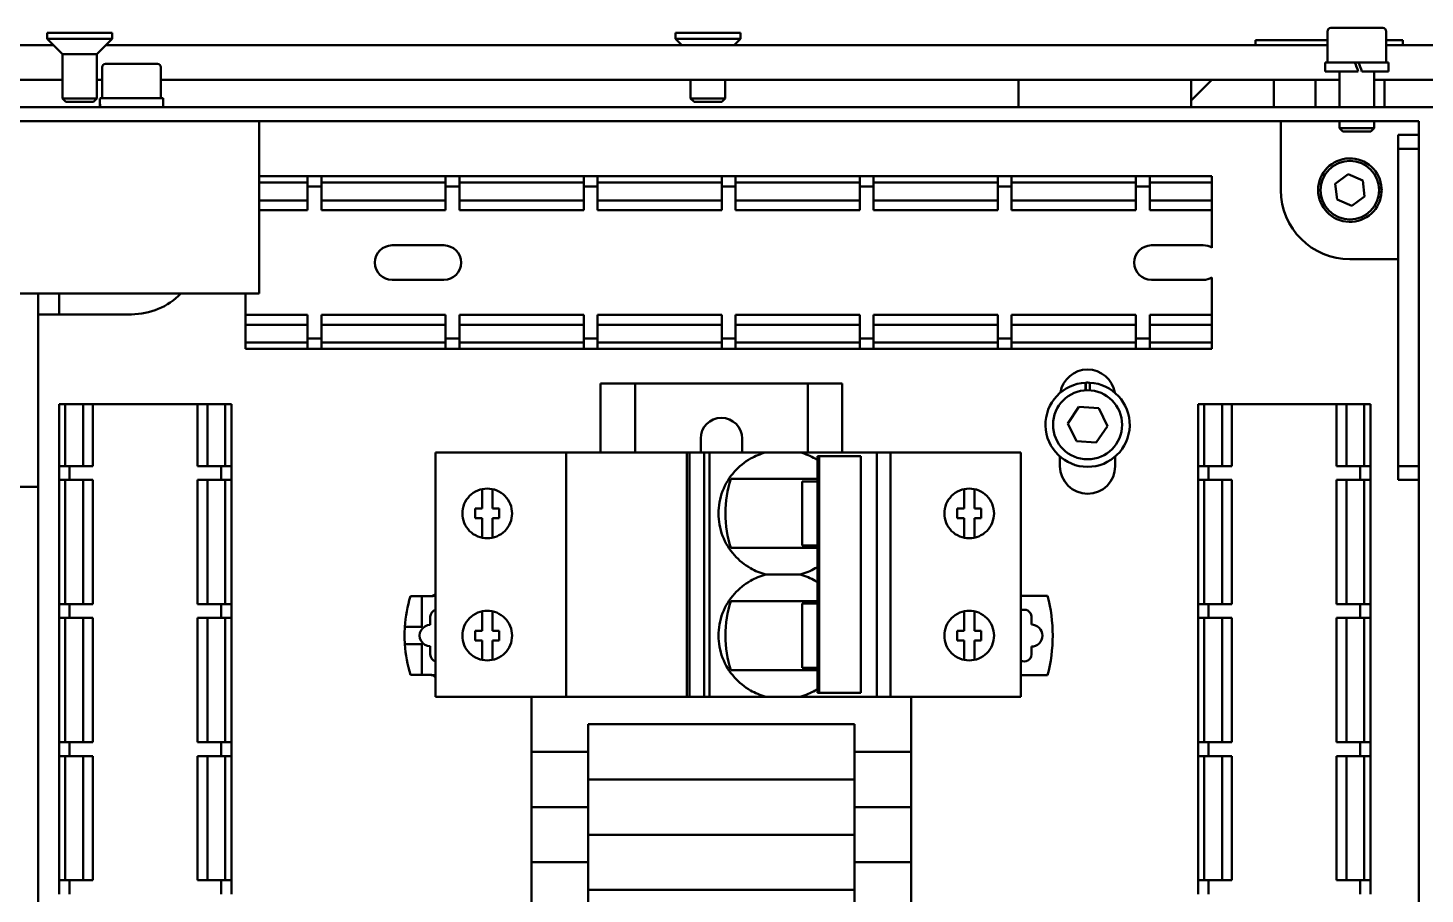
# Model space of a CAD drawing. Header units: millimetres. Extents: x 79 to 1474, y 97 to 691.
# Drawn here: x 436.8 to 639.2, y 545.1 to 670.6 of the extents above; entities that cross this region are included whole.
import ezdxf

# ---------------------------------------------------------------- set-up
doc = ezdxf.new("R2010")
doc.units = ezdxf.units.MM
doc.layers.add('Visible (ISO)', color=7, linetype='Continuous', lineweight=50)

msp = doc.modelspace()

# ---------------------------------------------------------------- linework, layer by layer
at = {"layer": 'Visible (ISO)'}
for p, q in [((439.55, 669.93), (448.98, 669.93)), ((439.55, 669.93), (439.55, 669.04)), ((448.98, 669.93), (448.98, 669.04)), ((530.55, 669.93), (539.98, 669.93)), ((530.55, 669.93), (530.55, 669.04)), ((539.98, 669.93), (539.98, 669.04)), ((625.02, 670.13), (625.02, 665.63)), ((625.52, 670.63), (633.02, 670.63)), ((633.52, 670.13), (633.52, 665.63)), ((290.87, 668.13), (440.47, 668.13)), ((439.55, 669.04), (448.98, 669.04)), ((441.77, 666.83), (439.55, 669.04)), ((446.77, 666.83), (448.98, 669.04)), ((448.07, 668.13), (625.02, 668.13)), ((530.55, 669.04), (539.98, 669.04)), ((531.47, 668.13), (530.55, 669.04)), ((539.07, 668.13), (539.98, 669.04)), ((614.6, 668.85), (625.02, 668.85)), ((614.6, 668.85), (614.6, 668.13)), ((633.52, 668.85), (635.94, 668.85)), ((633.52, 668.13), (928.67, 668.13)), ((635.94, 668.85), (635.94, 668.13)), ((441.77, 666.83), (446.77, 666.83)), ((441.77, 666.83), (441.77, 660.42)), ((446.77, 666.83), (446.77, 660.42)), ((447.52, 664.93), (447.52, 660.43)), ((448.02, 665.43), (455.52, 665.43)), ((456.02, 664.93), (456.02, 660.43)), ((629, 665.63), (624.67, 665.63)), ((624.67, 665.63), (624.67, 664.33)), ((629.47, 664.33), (624.67, 664.33)), ((626.77, 664.33), (626.77, 659.13)), ((629, 665.63), (629.52, 665.63)), ((629, 665.63), (629, 665.63)), ((629.48, 664.33), (629.47, 664.33)), ((633.87, 665.63), (629.52, 665.63)), ((633.87, 664.33), (629.99, 664.33)), ((631.77, 664.33), (631.77, 659.13)), ((633.87, 665.63), (633.87, 664.33)), ((426.02, 663.13), (441.77, 663.13)), ((446.77, 663.13), (447.52, 663.13)), ((456.02, 663.13), (626.77, 663.13)), ((532.77, 663.13), (532.77, 660.42)), ((537.77, 663.13), (537.77, 660.42)), ((580.27, 663.13), (599.27, 663.13)), ((580.27, 663.13), (580.27, 659.13)), ((605.27, 660.13), (608.27, 663.13)), ((605.27, 660.13), (605.27, 663.13)), ((605.27, 659.13), (605.27, 663.13)), ((617.27, 663.13), (617.27, 659.13)), ((623.27, 663.13), (623.27, 659.13)), ((631.77, 663.13), (918.27, 663.13)), ((633.27, 663.13), (633.27, 659.13)), ((441.77, 660.42), (446.77, 660.42)), ((442.26, 659.93), (441.77, 660.42)), ((446.28, 659.93), (442.26, 659.93)), ((446.28, 659.93), (446.77, 660.42)), ((456.37, 660.43), (447.17, 660.43)), ((456.37, 660.43), (456.37, 659.13)), ((532.77, 660.42), (537.77, 660.42)), ((533.26, 659.93), (532.77, 660.42)), ((537.28, 659.93), (533.26, 659.93)), ((537.28, 659.93), (537.77, 660.42)), ((640.27, 659.13), (220.27, 659.13)), ((447.17, 659.71), (447.17, 659.13)), ((222.27, 657.13), (638.27, 657.13)), ((470.27, 632.13), (470.27, 657.13)), ((618.27, 657.13), (618.27, 647.13)), ((626.77, 657.13), (626.77, 656.12)), ((626.77, 656.12), (631.77, 656.12)), ((627.26, 655.63), (626.77, 656.12)), ((631.28, 655.63), (631.77, 656.12)), ((631.77, 657.13), (631.77, 656.12)), ((638.27, 657.13), (638.27, 131.13)), ((631.28, 655.63), (627.26, 655.63)), ((635.27, 655.13), (638.27, 655.13)), ((635.27, 655.13), (635.27, 653.13)), ((635.27, 653.13), (638.27, 653.13)), ((635.27, 607.13), (635.27, 653.13)), ((470.27, 649.13), (477.27, 649.13)), ((470.27, 648.21), (477.27, 648.21)), ((477.27, 649.13), (479.27, 649.13)), ((477.27, 649.13), (477.27, 648.98)), ((477.27, 648.21), (477.27, 648.98)), ((477.27, 648.21), (477.27, 647.92)), ((477.27, 645.63), (477.27, 647.92)), ((479.27, 649.13), (497.27, 649.13)), ((479.27, 648.98), (479.27, 649.13)), ((479.27, 648.98), (479.27, 648.21)), ((479.27, 647.92), (479.27, 648.21)), ((479.27, 648.21), (497.27, 648.21)), ((479.27, 647.92), (479.27, 645.63)), ((497.27, 649.13), (499.27, 649.13)), ((497.27, 649.13), (497.27, 648.98)), ((497.27, 648.21), (497.27, 648.98)), ((497.27, 648.21), (497.27, 647.92)), ((497.27, 645.63), (497.27, 647.92)), ((499.27, 649.13), (517.27, 649.13)), ((499.27, 648.98), (499.27, 649.13)), ((499.27, 648.98), (499.27, 648.21)), ((499.27, 647.92), (499.27, 648.21)), ((499.27, 648.21), (517.27, 648.21)), ((499.27, 647.92), (499.27, 645.63)), ((517.27, 649.13), (519.27, 649.13)), ((517.27, 649.13), (517.27, 648.98)), ((517.27, 648.21), (517.27, 648.98)), ((517.27, 648.21), (517.27, 647.92)), ((517.27, 645.63), (517.27, 647.92)), ((519.27, 649.13), (537.27, 649.13)), ((519.27, 648.98), (519.27, 649.13)), ((519.27, 648.98), (519.27, 648.21)), ((519.27, 647.92), (519.27, 648.21)), ((519.27, 648.21), (537.27, 648.21)), ((519.27, 647.92), (519.27, 645.63)), ((537.27, 649.13), (539.27, 649.13)), ((537.27, 649.13), (537.27, 648.98)), ((537.27, 648.21), (537.27, 648.98)), ((537.27, 648.21), (537.27, 647.92)), ((537.27, 645.63), (537.27, 647.92)), ((539.27, 649.13), (557.27, 649.13)), ((539.27, 648.98), (539.27, 649.13)), ((539.27, 648.98), (539.27, 648.21)), ((539.27, 647.92), (539.27, 648.21)), ((539.27, 648.21), (557.27, 648.21)), ((539.27, 647.92), (539.27, 645.63)), ((557.27, 649.13), (559.27, 649.13)), ((557.27, 649.13), (557.27, 648.98)), ((557.27, 648.21), (557.27, 648.98)), ((557.27, 648.21), (557.27, 647.92)), ((557.27, 645.63), (557.27, 647.92)), ((559.27, 649.13), (577.27, 649.13)), ((559.27, 648.98), (559.27, 649.13)), ((559.27, 648.98), (559.27, 648.21)), ((559.27, 647.92), (559.27, 648.21)), ((559.27, 648.21), (577.27, 648.21)), ((559.27, 647.92), (559.27, 645.63)), ((577.27, 649.13), (579.27, 649.13)), ((577.27, 649.13), (577.27, 648.98)), ((577.27, 648.21), (577.27, 648.98)), ((577.27, 648.21), (577.27, 647.92)), ((577.27, 645.63), (577.27, 647.92)), ((579.27, 649.13), (597.27, 649.13)), ((579.27, 648.98), (579.27, 649.13)), ((579.27, 648.98), (579.27, 648.21)), ((579.27, 647.92), (579.27, 648.21)), ((579.27, 648.21), (597.27, 648.21)), ((579.27, 647.92), (579.27, 645.63)), ((597.27, 649.13), (599.27, 649.13)), ((597.27, 649.13), (597.27, 648.98)), ((597.27, 648.21), (597.27, 648.98)), ((597.27, 648.21), (597.27, 647.92)), ((597.27, 645.63), (597.27, 647.92)), ((599.27, 649.13), (608.27, 649.13)), ((599.27, 648.98), (599.27, 649.13)), ((599.27, 648.98), (599.27, 648.21)), ((599.27, 647.92), (599.27, 648.21)), ((599.27, 648.21), (608.27, 648.21)), ((599.27, 647.92), (599.27, 645.63)), ((608.27, 648.98), (608.27, 649.13)), ((608.27, 648.98), (608.27, 648.21)), ((608.27, 647.92), (608.27, 648.21)), ((608.27, 647.92), (608.27, 645.63)), ((626.15, 648.04), (628, 649.42)), ((626.42, 645.75), (626.15, 648.04)), ((628, 649.42), (630.12, 648.51)), ((630.12, 648.51), (630.39, 646.22)), ((470.27, 645.63), (477.27, 645.63)), ((479.27, 647.63), (477.27, 647.63)), ((477.27, 644.71), (477.27, 645.63)), ((479.27, 645.63), (497.27, 645.63)), ((479.27, 645.63), (479.27, 644.71)), ((499.27, 647.63), (497.27, 647.63)), ((497.27, 644.71), (497.27, 645.63)), ((499.27, 645.63), (499.27, 644.71)), ((499.27, 645.63), (517.27, 645.63)), ((519.27, 647.63), (517.27, 647.63)), ((517.27, 644.71), (517.27, 645.63)), ((519.27, 645.63), (519.27, 644.71)), ((519.27, 645.63), (537.27, 645.63)), ((539.27, 647.63), (537.27, 647.63)), ((537.27, 644.71), (537.27, 645.63)), ((539.27, 645.63), (539.27, 644.71)), ((539.27, 645.63), (557.27, 645.63)), ((559.27, 647.63), (557.27, 647.63)), ((557.27, 644.71), (557.27, 645.63)), ((559.27, 645.63), (559.27, 644.71)), ((559.27, 645.63), (577.27, 645.63)), ((579.27, 647.63), (577.27, 647.63)), ((577.27, 644.71), (577.27, 645.63)), ((579.27, 645.63), (579.27, 644.71)), ((579.27, 645.63), (597.27, 645.63)), ((599.27, 647.63), (597.27, 647.63)), ((597.27, 644.71), (597.27, 645.63)), ((599.27, 645.63), (599.27, 644.71)), ((599.27, 645.63), (608.27, 645.63)), ((608.27, 645.63), (608.27, 644.71)), ((628.54, 644.84), (626.42, 645.75)), ((630.39, 646.22), (628.54, 644.84)), ((632.51, 647.39), (632.86, 647.39)), ((632.51, 647.34), (632.86, 647.34)), ((632.86, 646.87), (632.51, 646.87)), ((470.27, 644.21), (477.27, 644.21)), ((477.27, 644.71), (477.27, 644.21)), ((479.27, 644.21), (479.27, 644.71)), ((479.27, 644.21), (497.27, 644.21)), ((497.27, 644.71), (497.27, 644.21)), ((499.27, 644.21), (499.27, 644.71)), ((499.27, 644.21), (517.27, 644.21)), ((517.27, 644.71), (517.27, 644.21)), ((519.27, 644.21), (519.27, 644.71)), ((519.27, 644.21), (537.27, 644.21)), ((537.27, 644.71), (537.27, 644.21)), ((539.27, 644.21), (539.27, 644.71)), ((539.27, 644.21), (557.27, 644.21)), ((557.27, 644.71), (557.27, 644.21)), ((559.27, 644.21), (559.27, 644.71)), ((559.27, 644.21), (577.27, 644.21)), ((577.27, 644.71), (577.27, 644.21)), ((579.27, 644.21), (579.27, 644.71)), ((579.27, 644.21), (597.27, 644.21)), ((597.27, 644.71), (597.27, 644.21)), ((599.27, 644.21), (599.27, 644.71)), ((599.27, 644.21), (608.27, 644.21)), ((608.27, 644.71), (608.27, 644.21)), ((608.27, 638.79), (608.27, 644.21)), ((489.52, 639.13), (497.02, 639.13)), ((599.52, 639.13), (607.02, 639.13)), ((628.27, 637.13), (635.27, 637.13)), ((497.02, 634.13), (489.52, 634.13)), ((607.02, 634.13), (599.52, 634.13)), ((608.27, 629.04), (608.27, 634.46)), ((466.27, 632.13), (394.27, 632.13)), ((438.27, 632.13), (438.27, 614.13)), ((441.27, 629.13), (441.27, 632.13)), ((466.27, 632.13), (470.27, 632.13)), ((468.27, 629.04), (468.27, 632.13)), ((441.27, 629.13), (438.27, 629.13)), ((451.77, 629.13), (441.27, 629.13)), ((468.27, 629.04), (468.27, 628.54)), ((477.27, 629.04), (468.27, 629.04)), ((468.27, 627.63), (468.27, 628.54)), ((468.27, 627.63), (477.27, 627.63)), ((468.27, 625.34), (468.27, 627.63)), ((477.27, 628.54), (477.27, 629.04)), ((477.27, 628.54), (477.27, 627.63)), ((477.27, 627.63), (477.27, 625.34)), ((479.27, 629.04), (479.27, 628.54)), ((497.27, 629.04), (479.27, 629.04)), ((479.27, 627.63), (479.27, 628.54)), ((479.27, 627.63), (497.27, 627.63)), ((479.27, 625.34), (479.27, 627.63)), ((497.27, 628.54), (497.27, 629.04)), ((497.27, 628.54), (497.27, 627.63)), ((497.27, 627.63), (497.27, 625.34)), ((499.27, 629.04), (499.27, 628.54)), ((517.27, 629.04), (499.27, 629.04)), ((499.27, 627.63), (499.27, 628.54)), ((499.27, 625.34), (499.27, 627.63)), ((499.27, 627.63), (517.27, 627.63)), ((517.27, 628.54), (517.27, 629.04)), ((517.27, 628.54), (517.27, 627.63)), ((517.27, 627.63), (517.27, 625.34)), ((519.27, 629.04), (519.27, 628.54)), ((537.27, 629.04), (519.27, 629.04)), ((519.27, 627.63), (519.27, 628.54)), ((519.27, 625.34), (519.27, 627.63)), ((519.27, 627.63), (537.27, 627.63)), ((537.27, 628.54), (537.27, 629.04)), ((537.27, 628.54), (537.27, 627.63)), ((537.27, 627.63), (537.27, 625.34)), ((539.27, 629.04), (539.27, 628.54)), ((557.27, 629.04), (539.27, 629.04)), ((539.27, 627.63), (539.27, 628.54)), ((539.27, 625.34), (539.27, 627.63)), ((539.27, 627.63), (557.27, 627.63)), ((557.27, 628.54), (557.27, 629.04)), ((557.27, 628.54), (557.27, 627.63)), ((557.27, 627.63), (557.27, 625.34)), ((559.27, 629.04), (559.27, 628.54)), ((577.27, 629.04), (559.27, 629.04)), ((559.27, 627.63), (559.27, 628.54)), ((559.27, 625.34), (559.27, 627.63)), ((559.27, 627.63), (577.27, 627.63)), ((577.27, 628.54), (577.27, 629.04)), ((577.27, 628.54), (577.27, 627.63)), ((577.27, 627.63), (577.27, 625.34)), ((579.27, 629.04), (579.27, 628.54)), ((597.27, 629.04), (579.27, 629.04)), ((579.27, 627.63), (579.27, 628.54)), ((579.27, 625.34), (579.27, 627.63)), ((579.27, 627.63), (597.27, 627.63)), ((597.27, 628.54), (597.27, 629.04)), ((597.27, 628.54), (597.27, 627.63)), ((597.27, 627.63), (597.27, 625.34)), ((599.27, 629.04), (599.27, 628.54)), ((608.27, 629.04), (599.27, 629.04)), ((599.27, 627.63), (599.27, 628.54)), ((599.27, 625.34), (599.27, 627.63)), ((599.27, 627.63), (608.27, 627.63)), ((608.27, 628.54), (608.27, 629.04)), ((608.27, 627.63), (608.27, 628.54)), ((608.27, 625.34), (608.27, 627.63)), ((479.27, 625.63), (477.27, 625.63)), ((499.27, 625.63), (497.27, 625.63)), ((519.27, 625.63), (517.27, 625.63)), ((539.27, 625.63), (537.27, 625.63)), ((559.27, 625.63), (557.27, 625.63)), ((579.27, 625.63), (577.27, 625.63)), ((599.27, 625.63), (597.27, 625.63)), ((468.27, 625.34), (468.27, 625.04)), ((468.27, 624.28), (468.27, 625.04)), ((477.27, 625.04), (468.27, 625.04)), ((468.27, 624.28), (468.27, 624.13)), ((468.27, 624.13), (477.27, 624.13)), ((477.27, 625.04), (477.27, 625.34)), ((477.27, 625.04), (477.27, 624.28)), ((477.27, 624.13), (477.27, 624.28)), ((477.27, 624.13), (479.27, 624.13)), ((479.27, 625.34), (479.27, 625.04)), ((479.27, 624.28), (479.27, 625.04)), ((497.27, 625.04), (479.27, 625.04)), ((479.27, 624.28), (479.27, 624.13)), ((479.27, 624.13), (497.27, 624.13)), ((497.27, 625.04), (497.27, 625.34)), ((497.27, 625.04), (497.27, 624.28)), ((497.27, 624.13), (497.27, 624.28)), ((497.27, 624.13), (499.27, 624.13)), ((499.27, 625.34), (499.27, 625.04)), ((499.27, 624.28), (499.27, 625.04)), ((517.27, 625.04), (499.27, 625.04)), ((499.27, 624.28), (499.27, 624.13)), ((499.27, 624.13), (517.27, 624.13)), ((517.27, 625.04), (517.27, 625.34)), ((517.27, 625.04), (517.27, 624.28)), ((517.27, 624.13), (517.27, 624.28)), ((517.27, 624.13), (519.27, 624.13)), ((519.27, 625.34), (519.27, 625.04)), ((519.27, 624.28), (519.27, 625.04)), ((537.27, 625.04), (519.27, 625.04)), ((519.27, 624.28), (519.27, 624.13)), ((519.27, 624.13), (537.27, 624.13)), ((537.27, 625.04), (537.27, 625.34)), ((537.27, 625.04), (537.27, 624.28)), ((537.27, 624.13), (537.27, 624.28)), ((537.27, 624.13), (539.27, 624.13)), ((539.27, 625.34), (539.27, 625.04)), ((539.27, 624.28), (539.27, 625.04)), ((557.27, 625.04), (539.27, 625.04)), ((539.27, 624.28), (539.27, 624.13)), ((539.27, 624.13), (557.27, 624.13)), ((557.27, 625.04), (557.27, 625.34)), ((557.27, 625.04), (557.27, 624.28)), ((557.27, 624.13), (557.27, 624.28)), ((557.27, 624.13), (559.27, 624.13)), ((559.27, 625.34), (559.27, 625.04)), ((559.27, 624.28), (559.27, 625.04)), ((577.27, 625.04), (559.27, 625.04)), ((559.27, 624.28), (559.27, 624.13)), ((559.27, 624.13), (577.27, 624.13)), ((577.27, 625.04), (577.27, 625.34)), ((577.27, 625.04), (577.27, 624.28)), ((577.27, 624.13), (577.27, 624.28)), ((577.27, 624.13), (579.27, 624.13)), ((579.27, 625.34), (579.27, 625.04)), ((579.27, 624.28), (579.27, 625.04)), ((597.27, 625.04), (579.27, 625.04)), ((579.27, 624.28), (579.27, 624.13)), ((579.27, 624.13), (597.27, 624.13)), ((597.27, 625.04), (597.27, 625.34)), ((597.27, 625.04), (597.27, 624.28)), ((597.27, 624.13), (597.27, 624.28)), ((597.27, 624.13), (599.27, 624.13)), ((599.27, 625.34), (599.27, 625.04)), ((599.27, 624.28), (599.27, 625.04)), ((608.27, 625.04), (599.27, 625.04)), ((599.27, 624.28), (599.27, 624.13)), ((599.27, 624.13), (608.27, 624.13)), ((608.27, 625.34), (608.27, 625.04)), ((608.27, 624.28), (608.27, 625.04)), ((608.27, 624.28), (608.27, 624.13)), ((519.72, 619.13), (519.72, 609.13)), ((519.72, 619.13), (522.47, 619.13)), ((524.72, 619.13), (522.47, 619.13)), ((524.72, 619.13), (524.72, 609.13)), ((524.72, 619.13), (524.97, 619.13)), ((524.97, 619.13), (549.47, 619.13)), ((549.72, 619.13), (549.47, 619.13)), ((549.72, 619.13), (551.97, 619.13)), ((549.72, 619.13), (549.72, 609.13)), ((554.72, 619.13), (551.97, 619.13)), ((554.72, 619.13), (554.72, 609.13)), ((589.97, 618.12), (589.97, 619.22)), ((590.03, 618.12), (590.03, 619.22)), ((590.57, 619.22), (590.57, 618.12)), ((441.41, 616.13), (441.27, 616.13)), ((441.27, 607.13), (441.27, 616.13)), ((441.41, 616.13), (442.18, 616.13)), ((442.47, 616.13), (442.18, 616.13)), ((442.18, 607.13), (442.18, 616.13)), ((442.47, 616.13), (444.77, 616.13)), ((444.77, 616.13), (445.68, 616.13)), ((444.77, 607.13), (444.77, 616.13)), ((445.68, 616.13), (446.18, 616.13)), ((461.35, 616.13), (446.18, 616.13)), ((446.18, 607.13), (446.18, 616.13)), ((461.85, 616.13), (461.35, 616.13)), ((461.35, 616.13), (461.35, 607.13)), ((462.77, 616.13), (461.85, 616.13)), ((465.06, 616.13), (462.77, 616.13)), ((462.77, 607.13), (462.77, 616.13)), ((465.06, 616.13), (465.35, 616.13)), ((466.12, 616.13), (465.35, 616.13)), ((465.35, 616.13), (465.35, 607.13)), ((466.12, 616.13), (466.27, 616.13)), ((466.27, 607.13), (466.27, 616.13)), ((587.39, 613.33), (589, 615.72)), ((589, 615.72), (591.88, 615.52)), ((591.88, 615.52), (593.15, 612.93)), ((606.41, 616.13), (606.27, 616.13)), ((606.27, 607.13), (606.27, 616.13)), ((606.41, 616.13), (607.18, 616.13)), ((607.47, 616.13), (607.18, 616.13)), ((607.18, 607.13), (607.18, 616.13)), ((607.47, 616.13), (609.77, 616.13)), ((609.77, 616.13), (610.68, 616.13)), ((609.77, 607.13), (609.77, 616.13)), ((610.68, 616.13), (611.18, 616.13)), ((626.35, 616.13), (611.18, 616.13)), ((611.18, 607.13), (611.18, 616.13)), ((626.85, 616.13), (626.35, 616.13)), ((626.35, 616.13), (626.35, 607.13)), ((627.77, 616.13), (626.85, 616.13)), ((630.06, 616.13), (627.77, 616.13)), ((627.77, 607.13), (627.77, 616.13)), ((630.06, 616.13), (630.35, 616.13)), ((631.12, 616.13), (630.35, 616.13)), ((630.35, 616.13), (630.35, 607.13)), ((631.12, 616.13), (631.27, 616.13)), ((631.27, 607.13), (631.27, 616.13)), ((438.27, 604.13), (438.27, 614.13)), ((588.65, 610.73), (587.39, 613.33)), ((593.15, 612.93), (591.53, 610.54)), ((534.22, 609.13), (534.22, 611.13)), ((540.22, 609.13), (540.22, 611.13)), ((591.53, 610.54), (588.65, 610.73)), ((514.72, 609.13), (495.82, 609.13)), ((495.82, 573.73), (495.82, 609.13)), ((532.22, 609.13), (514.72, 609.13)), ((514.72, 573.73), (514.72, 609.13)), ((532.62, 609.13), (532.22, 609.13)), ((532.22, 573.73), (532.22, 609.13)), ((532.62, 609.13), (532.62, 573.73)), ((534.72, 609.13), (532.62, 609.13)), ((534.72, 609.13), (534.72, 573.73)), ((535.51, 609.13), (534.72, 609.13)), ((543.64, 609.13), (535.51, 609.13)), ((535.51, 609.13), (535.51, 573.73)), ((543.64, 609.13), (548.64, 609.13)), ((559.72, 609.13), (548.64, 609.13)), ((551.4, 608.58), (551.12, 608.58)), ((551.12, 574.28), (551.12, 608.58)), ((551.4, 608.58), (551.96, 608.58)), ((551.4, 574.28), (551.4, 608.58)), ((556.57, 608.58), (551.96, 608.58)), ((556.57, 608.58), (557.2, 608.58)), ((557.41, 608.58), (557.2, 608.58)), ((557.41, 574.28), (557.41, 608.58)), ((559.72, 609.13), (561.73, 609.13)), ((559.72, 609.13), (559.72, 573.73)), ((580.62, 609.13), (561.73, 609.13)), ((561.73, 573.73), (561.73, 609.13)), ((580.62, 573.73), (580.62, 609.13)), ((586.27, 607.13), (586.27, 608.52)), ((594.27, 608.52), (594.27, 607.13)), ((441.27, 605.13), (441.27, 607.13)), ((441.41, 607.13), (441.27, 607.13)), ((441.41, 607.13), (442.18, 607.13)), ((442.47, 607.13), (442.18, 607.13)), ((442.47, 607.13), (444.77, 607.13)), ((442.77, 607.13), (442.77, 605.13)), ((444.77, 607.13), (445.68, 607.13)), ((446.18, 607.13), (445.68, 607.13)), ((461.35, 607.13), (461.85, 607.13)), ((462.77, 607.13), (461.85, 607.13)), ((465.06, 607.13), (462.77, 607.13)), ((464.77, 607.13), (464.77, 605.13)), ((465.06, 607.13), (465.35, 607.13)), ((466.12, 607.13), (465.35, 607.13)), ((466.12, 607.13), (466.27, 607.13)), ((466.27, 605.13), (466.27, 607.13)), ((551.12, 605.28), (538.58, 605.28)), ((606.27, 605.13), (606.27, 607.13)), ((606.41, 607.13), (606.27, 607.13)), ((606.41, 607.13), (607.18, 607.13)), ((607.47, 607.13), (607.18, 607.13)), ((607.47, 607.13), (609.77, 607.13)), ((607.77, 607.13), (607.77, 605.13)), ((609.77, 607.13), (610.68, 607.13)), ((611.18, 607.13), (610.68, 607.13)), ((626.35, 607.13), (626.85, 607.13)), ((627.77, 607.13), (626.85, 607.13)), ((630.06, 607.13), (627.77, 607.13)), ((629.77, 607.13), (629.77, 605.13)), ((630.06, 607.13), (630.35, 607.13)), ((631.12, 607.13), (630.35, 607.13)), ((631.12, 607.13), (631.27, 607.13)), ((631.27, 605.13), (631.27, 607.13)), ((638.27, 607.13), (635.27, 607.13)), ((635.27, 607.13), (635.27, 605.13)), ((438.27, 604.13), (435.27, 604.13)), ((438.27, 604.13), (438.27, 594.13)), ((441.27, 587.13), (441.27, 605.13)), ((441.27, 605.13), (441.41, 605.13)), ((442.18, 605.13), (441.41, 605.13)), ((442.18, 605.13), (442.47, 605.13)), ((442.18, 587.13), (442.18, 605.13)), ((444.77, 605.13), (442.47, 605.13)), ((445.68, 605.13), (444.77, 605.13)), ((444.77, 587.13), (444.77, 605.13)), ((445.68, 605.13), (446.18, 605.13)), ((446.18, 587.13), (446.18, 605.13)), ((461.85, 605.13), (461.35, 605.13)), ((461.35, 605.13), (461.35, 587.13)), ((461.85, 605.13), (462.77, 605.13)), ((462.77, 605.13), (465.06, 605.13)), ((462.77, 587.13), (462.77, 605.13)), ((465.35, 605.13), (465.06, 605.13)), ((465.35, 605.13), (466.12, 605.13)), ((465.35, 605.13), (465.35, 587.13)), ((466.27, 605.13), (466.12, 605.13)), ((466.27, 587.13), (466.27, 605.13)), ((502.55, 603.8), (502.55, 600.98)), ((504.05, 603.8), (504.05, 600.98)), ((548.91, 595.63), (548.91, 604.93)), ((548.91, 604.93), (551.12, 604.93)), ((572.37, 603.8), (572.37, 600.98)), ((573.87, 603.8), (573.87, 600.98)), ((606.27, 587.13), (606.27, 605.13)), ((606.27, 605.13), (606.41, 605.13)), ((607.18, 605.13), (606.41, 605.13)), ((607.18, 605.13), (607.47, 605.13)), ((607.18, 587.13), (607.18, 605.13)), ((609.77, 605.13), (607.47, 605.13)), ((610.68, 605.13), (609.77, 605.13)), ((609.77, 587.13), (609.77, 605.13)), ((610.68, 605.13), (611.18, 605.13)), ((611.18, 587.13), (611.18, 605.13)), ((626.85, 605.13), (626.35, 605.13)), ((626.35, 605.13), (626.35, 587.13)), ((626.85, 605.13), (627.77, 605.13)), ((627.77, 605.13), (630.06, 605.13)), ((627.77, 587.13), (627.77, 605.13)), ((630.35, 605.13), (630.06, 605.13)), ((630.35, 605.13), (631.12, 605.13)), ((630.35, 605.13), (630.35, 587.13)), ((631.27, 605.13), (631.12, 605.13)), ((631.27, 587.13), (631.27, 605.13)), ((638.27, 605.13), (635.27, 605.13)), ((501.55, 600.98), (501.55, 599.58)), ((502.55, 600.98), (501.55, 600.98)), ((501.55, 599.58), (502.55, 599.58)), ((502.55, 596.76), (502.55, 599.58)), ((505.05, 600.98), (504.05, 600.98)), ((504.05, 596.76), (504.05, 599.58)), ((504.05, 599.58), (505.05, 599.58)), ((505.05, 599.58), (505.05, 600.98)), ((571.37, 600.98), (571.37, 599.58)), ((572.37, 600.98), (571.37, 600.98)), ((571.37, 599.58), (572.37, 599.58)), ((572.37, 596.76), (572.37, 599.58)), ((574.87, 600.98), (573.87, 600.98)), ((573.87, 596.76), (573.87, 599.58)), ((573.87, 599.58), (574.87, 599.58)), ((574.87, 599.58), (574.87, 600.98)), ((551.12, 595.28), (538.58, 595.28)), ((548.91, 595.63), (551.12, 595.63)), ((438.27, 594.13), (438.27, 134.13)), ((548.64, 591.43), (543.64, 591.43)), ((441.27, 585.13), (441.27, 587.13)), ((441.41, 587.13), (441.27, 587.13)), ((441.41, 587.13), (442.18, 587.13)), ((442.47, 587.13), (442.18, 587.13)), ((442.47, 587.13), (444.77, 587.13)), ((442.77, 587.13), (442.77, 585.13)), ((444.77, 587.13), (445.68, 587.13)), ((446.18, 587.13), (445.68, 587.13)), ((461.35, 587.13), (461.85, 587.13)), ((462.77, 587.13), (461.85, 587.13)), ((465.06, 587.13), (462.77, 587.13)), ((464.77, 587.13), (464.77, 585.13)), ((465.06, 587.13), (465.35, 587.13)), ((466.12, 587.13), (465.35, 587.13)), ((466.12, 587.13), (466.27, 587.13)), ((466.27, 585.13), (466.27, 587.13)), ((493.82, 588.28), (492.17, 588.28)), ((495.25, 588.28), (493.82, 588.28)), ((493.82, 583.83), (493.82, 588.28)), ((493.82, 583.83), (493.82, 588.28)), ((493.82, 588.28), (493.82, 588.28)), ((551.12, 587.58), (538.58, 587.58)), ((548.91, 577.93), (548.91, 587.23)), ((548.91, 587.23), (551.12, 587.23)), ((580.62, 588.33), (584.45, 588.33)), ((606.27, 585.13), (606.27, 587.13)), ((606.41, 587.13), (606.27, 587.13)), ((606.41, 587.13), (607.18, 587.13)), ((607.47, 587.13), (607.18, 587.13)), ((607.47, 587.13), (609.77, 587.13)), ((607.77, 587.13), (607.77, 585.13)), ((609.77, 587.13), (610.68, 587.13)), ((611.18, 587.13), (610.68, 587.13)), ((626.35, 587.13), (626.85, 587.13)), ((627.77, 587.13), (626.85, 587.13)), ((630.06, 587.13), (627.77, 587.13)), ((629.77, 587.13), (629.77, 585.13)), ((630.06, 587.13), (630.35, 587.13)), ((631.12, 587.13), (630.35, 587.13)), ((631.12, 587.13), (631.27, 587.13)), ((631.27, 585.13), (631.27, 587.13)), ((441.27, 567.13), (441.27, 585.13)), ((441.27, 585.13), (441.41, 585.13)), ((442.18, 585.13), (441.41, 585.13)), ((442.18, 585.13), (442.47, 585.13)), ((442.18, 567.13), (442.18, 585.13)), ((444.77, 585.13), (442.47, 585.13)), ((445.68, 585.13), (444.77, 585.13)), ((444.77, 567.13), (444.77, 585.13)), ((445.68, 585.13), (446.18, 585.13)), ((446.18, 567.13), (446.18, 585.13)), ((461.85, 585.13), (461.35, 585.13)), ((461.35, 585.13), (461.35, 567.13)), ((461.85, 585.13), (462.77, 585.13)), ((462.77, 585.13), (465.06, 585.13)), ((462.77, 567.13), (462.77, 585.13)), ((465.35, 585.13), (465.06, 585.13)), ((465.35, 585.13), (466.12, 585.13)), ((465.35, 585.13), (465.35, 567.13)), ((466.27, 585.13), (466.12, 585.13)), ((466.27, 567.13), (466.27, 585.13)), ((495.05, 584.13), (495.05, 585.33)), ((502.55, 586.1), (502.55, 583.28)), ((504.05, 586.1), (504.05, 583.28)), ((572.37, 586.1), (572.37, 583.28)), ((573.87, 586.1), (573.87, 583.28)), ((582.12, 584.18), (582.12, 585.33)), ((606.27, 567.13), (606.27, 585.13)), ((606.27, 585.13), (606.41, 585.13)), ((607.18, 585.13), (606.41, 585.13)), ((607.18, 585.13), (607.47, 585.13)), ((607.18, 567.13), (607.18, 585.13)), ((609.77, 585.13), (607.47, 585.13)), ((610.68, 585.13), (609.77, 585.13)), ((609.77, 567.13), (609.77, 585.13)), ((610.68, 585.13), (611.18, 585.13)), ((611.18, 567.13), (611.18, 585.13)), ((626.85, 585.13), (626.35, 585.13)), ((626.35, 585.13), (626.35, 567.13)), ((626.85, 585.13), (627.77, 585.13)), ((627.77, 585.13), (630.06, 585.13)), ((627.77, 567.13), (627.77, 585.13)), ((630.35, 585.13), (630.06, 585.13)), ((630.35, 585.13), (631.12, 585.13)), ((630.35, 585.13), (630.35, 567.13)), ((631.27, 585.13), (631.12, 585.13)), ((631.27, 567.13), (631.27, 585.13)), ((491.35, 583.83), (493.82, 583.83)), ((493.82, 583.83), (493.82, 583.83)), ((501.55, 583.28), (501.55, 581.88)), ((502.55, 583.28), (501.55, 583.28)), ((505.05, 583.28), (504.05, 583.28)), ((505.05, 581.88), (505.05, 583.28)), ((571.37, 583.28), (571.37, 581.88)), ((572.37, 583.28), (571.37, 583.28)), ((574.87, 583.28), (573.87, 583.28)), ((574.87, 581.88), (574.87, 583.28)), ((493.82, 581.33), (491.36, 581.33)), ((493.82, 576.88), (493.82, 581.33)), ((493.82, 576.88), (493.82, 581.33)), ((493.82, 581.33), (493.82, 581.33)), ((495.05, 579.83), (495.05, 581.03)), ((501.55, 581.88), (502.55, 581.88)), ((502.55, 579.06), (502.55, 581.88)), ((504.05, 579.06), (504.05, 581.88)), ((504.05, 581.88), (505.05, 581.88)), ((571.37, 581.88), (572.37, 581.88)), ((572.37, 579.06), (572.37, 581.88)), ((573.87, 579.06), (573.87, 581.88)), ((573.87, 581.88), (574.87, 581.88)), ((582.12, 579.83), (582.12, 580.98)), ((492.18, 576.88), (493.82, 576.88)), ((493.82, 576.88), (495.25, 576.88)), ((493.82, 576.88), (493.82, 576.88)), ((551.12, 577.58), (538.58, 577.58)), ((548.91, 577.93), (551.12, 577.93)), ((584.45, 576.83), (580.62, 576.83)), ((514.72, 573.73), (495.82, 573.73)), ((509.72, 565.73), (509.72, 573.73)), ((532.22, 573.73), (514.72, 573.73)), ((532.62, 573.73), (532.22, 573.73)), ((534.72, 573.73), (532.62, 573.73)), ((535.51, 573.73), (534.72, 573.73)), ((543.64, 573.73), (535.51, 573.73)), ((548.64, 573.73), (543.64, 573.73)), ((559.72, 573.73), (548.64, 573.73)), ((551.4, 574.28), (551.12, 574.28)), ((551.4, 574.28), (551.96, 574.28)), ((556.57, 574.28), (551.96, 574.28)), ((556.57, 574.28), (557.2, 574.28)), ((557.41, 574.28), (557.2, 574.28)), ((559.72, 573.73), (561.73, 573.73)), ((580.62, 573.73), (561.73, 573.73)), ((564.72, 565.73), (564.72, 573.73)), ((517.92, 569.73), (556.52, 569.73)), ((517.92, 561.73), (517.92, 569.73)), ((556.52, 569.73), (556.52, 561.73)), ((441.27, 565.13), (441.27, 567.13)), ((441.41, 567.13), (441.27, 567.13)), ((441.41, 567.13), (442.18, 567.13)), ((442.47, 567.13), (442.18, 567.13)), ((442.47, 567.13), (444.77, 567.13)), ((442.77, 567.13), (442.77, 565.13)), ((444.77, 567.13), (445.68, 567.13)), ((446.18, 567.13), (445.68, 567.13)), ((461.35, 567.13), (461.85, 567.13)), ((462.77, 567.13), (461.85, 567.13)), ((465.06, 567.13), (462.77, 567.13)), ((464.77, 567.13), (464.77, 565.13)), ((465.06, 567.13), (465.35, 567.13)), ((466.12, 567.13), (465.35, 567.13)), ((466.12, 567.13), (466.27, 567.13)), ((466.27, 565.13), (466.27, 567.13)), ((606.27, 565.13), (606.27, 567.13)), ((606.41, 567.13), (606.27, 567.13)), ((606.41, 567.13), (607.18, 567.13)), ((607.47, 567.13), (607.18, 567.13)), ((607.47, 567.13), (609.77, 567.13)), ((607.77, 567.13), (607.77, 565.13)), ((609.77, 567.13), (610.68, 567.13)), ((611.18, 567.13), (610.68, 567.13)), ((626.35, 567.13), (626.85, 567.13)), ((627.77, 567.13), (626.85, 567.13)), ((630.06, 567.13), (627.77, 567.13)), ((629.77, 567.13), (629.77, 565.13)), ((630.06, 567.13), (630.35, 567.13)), ((631.12, 567.13), (630.35, 567.13)), ((631.12, 567.13), (631.27, 567.13)), ((631.27, 565.13), (631.27, 567.13)), ((441.27, 547.13), (441.27, 565.13)), ((441.27, 565.13), (441.41, 565.13)), ((442.18, 565.13), (441.41, 565.13)), ((442.18, 565.13), (442.47, 565.13)), ((442.18, 547.13), (442.18, 565.13)), ((444.77, 565.13), (442.47, 565.13)), ((445.68, 565.13), (444.77, 565.13)), ((444.77, 547.13), (444.77, 565.13)), ((445.68, 565.13), (446.18, 565.13)), ((446.18, 547.13), (446.18, 565.13)), ((461.85, 565.13), (461.35, 565.13)), ((461.35, 565.13), (461.35, 547.13)), ((461.85, 565.13), (462.77, 565.13)), ((462.77, 565.13), (465.06, 565.13)), ((462.77, 547.13), (462.77, 565.13)), ((465.35, 565.13), (465.06, 565.13)), ((465.35, 565.13), (466.12, 565.13)), ((465.35, 565.13), (465.35, 547.13)), ((466.27, 565.13), (466.12, 565.13)), ((466.27, 547.13), (466.27, 565.13)), ((509.72, 565.73), (517.92, 565.73)), ((509.72, 557.73), (509.72, 565.73)), ((509.72, 565.73), (517.92, 565.73)), ((556.52, 565.73), (564.72, 565.73)), ((556.52, 565.73), (564.72, 565.73)), ((564.72, 557.73), (564.72, 565.73)), ((606.27, 547.13), (606.27, 565.13)), ((606.27, 565.13), (606.41, 565.13)), ((607.18, 565.13), (606.41, 565.13)), ((607.18, 565.13), (607.47, 565.13)), ((607.18, 547.13), (607.18, 565.13)), ((609.77, 565.13), (607.47, 565.13)), ((610.68, 565.13), (609.77, 565.13)), ((609.77, 547.13), (609.77, 565.13)), ((610.68, 565.13), (611.18, 565.13)), ((611.18, 547.13), (611.18, 565.13)), ((626.85, 565.13), (626.35, 565.13)), ((626.35, 565.13), (626.35, 547.13)), ((626.85, 565.13), (627.77, 565.13)), ((627.77, 565.13), (630.06, 565.13)), ((627.77, 547.13), (627.77, 565.13)), ((630.35, 565.13), (630.06, 565.13)), ((630.35, 565.13), (631.12, 565.13)), ((630.35, 565.13), (630.35, 547.13)), ((631.27, 565.13), (631.12, 565.13)), ((631.27, 547.13), (631.27, 565.13)), ((556.52, 561.73), (517.92, 561.73)), ((517.92, 561.73), (556.52, 561.73)), ((517.92, 553.73), (517.92, 561.73)), ((556.52, 561.73), (556.52, 553.73)), ((509.72, 557.73), (517.92, 557.73)), ((509.72, 549.73), (509.72, 557.73)), ((509.72, 557.73), (517.92, 557.73)), ((556.52, 557.73), (564.72, 557.73)), ((556.52, 557.73), (564.72, 557.73)), ((564.72, 549.73), (564.72, 557.73)), ((556.52, 553.73), (517.92, 553.73)), ((517.92, 553.73), (556.52, 553.73)), ((517.92, 545.73), (517.92, 553.73)), ((556.52, 553.73), (556.52, 545.73)), ((509.72, 549.73), (517.92, 549.73)), ((509.72, 541.73), (509.72, 549.73)), ((509.72, 549.73), (517.92, 549.73)), ((556.52, 549.73), (564.72, 549.73)), ((556.52, 549.73), (564.72, 549.73)), ((564.72, 541.73), (564.72, 549.73)), ((441.27, 545.13), (441.27, 547.13)), ((441.41, 547.13), (441.27, 547.13)), ((441.41, 547.13), (442.18, 547.13)), ((442.47, 547.13), (442.18, 547.13)), ((442.47, 547.13), (444.77, 547.13)), ((442.77, 547.13), (442.77, 545.13)), ((444.77, 547.13), (445.68, 547.13)), ((446.18, 547.13), (445.68, 547.13)), ((461.35, 547.13), (461.85, 547.13)), ((462.77, 547.13), (461.85, 547.13)), ((465.06, 547.13), (462.77, 547.13)), ((464.77, 547.13), (464.77, 545.13)), ((465.06, 547.13), (465.35, 547.13)), ((466.12, 547.13), (465.35, 547.13)), ((466.12, 547.13), (466.27, 547.13)), ((466.27, 545.13), (466.27, 547.13)), ((606.27, 545.13), (606.27, 547.13)), ((606.41, 547.13), (606.27, 547.13)), ((606.41, 547.13), (607.18, 547.13)), ((607.47, 547.13), (607.18, 547.13)), ((607.47, 547.13), (609.77, 547.13)), ((607.77, 547.13), (607.77, 545.13)), ((609.77, 547.13), (610.68, 547.13)), ((611.18, 547.13), (610.68, 547.13)), ((626.35, 547.13), (626.85, 547.13)), ((627.77, 547.13), (626.85, 547.13)), ((630.06, 547.13), (627.77, 547.13)), ((629.77, 547.13), (629.77, 545.13)), ((630.06, 547.13), (630.35, 547.13)), ((631.12, 547.13), (630.35, 547.13)), ((631.12, 547.13), (631.27, 547.13)), ((631.27, 545.13), (631.27, 547.13)), ((556.52, 545.73), (517.92, 545.73)), ((517.92, 545.73), (556.52, 545.73)), ((517.92, 537.73), (517.92, 545.73)), ((556.52, 545.73), (556.52, 537.73))]:
    msp.add_line(p, q, dxfattribs=at)
for centre, radius in [((628.27, 647.13), 4.25), ((590.27, 613.13), 5)]:
    msp.add_circle(centre, radius, dxfattribs=at)
for centre, radius, start, end in [((625.52, 670.13), 0.5, 90, 180), ((633.02, 670.13), 0.5, 0, 90), ((448.02, 664.93), 0.5, 90, 180), ((455.52, 664.93), 0.5, 0, 90), ((628.27, 647.13), 4.6, 3.2402, 356.7598), ((628.27, 647.13), 10, 180, 270), ((628.27, 647.13), 4.6, 356.7598, 2.656), ((489.52, 636.63), 2.5, 90, 270), ((497.02, 636.63), 2.5, 270, 90), ((599.52, 636.63), 2.5, 90, 270), ((607.02, 636.63), 2.5, 60, 90), ((607.02, 636.63), 2.5, 270, 300), ((451.77, 639.13), 10, 270, 315.573), ((590.27, 617.13), 4, 9.3702, 170.6298), ((590.27, 613.13), 6.1, 92.7573, 87.1193), ((590.27, 613.13), 6, 92.2876, 92.8043), ((590.27, 613.13), 6.1, 87.1193, 92.2491), ((537.22, 611.13), 3, 0, 180), ((590.27, 607.13), 4, 180, 0), ((563.22, 582.58), 22, 344.849, 15.151), ((581.12, 585.33), 1, 0, 120), ((582.12, 582.58), 1.6, 270, 90), ((581.12, 579.83), 1, 240, 0)]:
    msp.add_arc(centre, radius, start, end, dxfattribs=at)
for centre, major_axis, ratio, start_param, end_param in [((629.27, 664.91), (-4.6, 12.64), 0.000346, 1.514118, 1.617026), ((629.27, 664.91), (-2.55, 7.01), 0.000346, 1.470454, 1.654361), ((629.27, 666.34), (-4.6, 12.64), 0.000346, 1.627222, 1.730736), ((451.77, 659.71), (0, 12.64), 0.36397, 1.514244, 1.617152), ((451.77, 661.14), (0, 12.64), 0.36397, 1.627348, 1.730862), ((544.4, 600.28), (0, 10.67), 0.617722, 1.083289, 2.058304), ((510.67, 582.6), (0, -19.35), 0.999999, 4.414526, 4.648843), ((495.02, 589.28), (0, -1), 0.99757, 0, 0.916798), ((495.25, 589.28), (-1, 0), 0.997493, 1.570796, 2.171827), ((544.4, 582.58), (0, 10.67), 0.617722, 1.083289, 2.058304), ((496.05, 585.33), (-1, 0), 0.997493, 4.949101, 6.283185), ((510.67, 582.6), (0, 19.35), 0.999999, 1.50725, 1.63654), ((495.05, 582.58), (-1.55, 0), 0.997493, 4.712389, 7.853982), ((510.67, 582.6), (0, -19.35), 0.999999, 4.778133, 5.012547), ((496.05, 579.83), (-1, 0), 0.997493, 0, 1.334085), ((495.02, 575.88), (0, 1), 0.99757, 5.366387, 6.283185), ((495.25, 575.88), (-1, 0), 0.997493, 4.111358, 4.712389)]:
    msp.add_ellipse(centre, major_axis=major_axis, ratio=ratio, start_param=start_param, end_param=end_param, dxfattribs=at)
for points, knots in [([(543.64, 609.13), (542.86, 608.91), (542.1, 608.59), (541.04, 607.99), (540.61, 607.7), (539.81, 607.05), (539.43, 606.69), (538.41, 605.55), (537.8, 604.57), (537, 602.47), (536.8, 601.34), (536.8, 599.22), (537, 598.09), (537.8, 595.99), (538.41, 595.01), (539.43, 593.87), (539.81, 593.51), (540.61, 592.86), (541.04, 592.57), (542.1, 591.96), (542.86, 591.64), (543.64, 591.43)], [-3.909649, -3.909649, -3.909649, -3.909649, -3.684414, -3.684414, -3.542438, -3.542438, -3.400462, -3.400462, -3.08348, -3.08348, -2.766498, -2.766498, -2.449516, -2.449516, -2.132535, -2.132535, -1.990558, -1.990558, -1.848582, -1.848582, -1.623347, -1.623347, -1.623347, -1.623347]), ([(548.64, 609.13), (549.42, 608.91), (550.17, 608.59), (550.92, 608.16), (551.02, 608.1), (551.12, 608.04)], [4.3898452, 4.3898452, 4.3898452, 4.3898452, 4.61508, 4.61508, 4.6501072, 4.6501072, 4.6501072, 4.6501072]), ([(499.7, 600.28), (499.7, 600.73), (499.79, 601.21), (500.15, 602.1), (500.43, 602.5), (501.07, 603.14), (501.47, 603.42), (502.36, 603.79), (502.85, 603.88), (503.75, 603.88), (504.23, 603.79), (505.12, 603.42), (505.52, 603.14), (506.16, 602.5), (506.44, 602.1), (506.81, 601.21), (506.9, 600.73), (506.9, 600.28), (506.9, 599.83), (506.81, 599.34), (506.44, 598.46), (506.16, 598.05), (505.52, 597.41), (505.12, 597.14), (504.23, 596.77), (503.75, 596.68), (502.85, 596.68), (502.36, 596.77), (501.47, 597.14), (501.07, 597.41), (500.43, 598.05), (500.15, 598.46), (499.79, 599.34), (499.7, 599.83), (499.7, 600.28)], [-1.086864, -1.086864, -1.086864, -1.086864, -0.951263, -0.951263, -0.815662, -0.815662, -0.679415, -0.679415, -0.543168, -0.543168, -0.407161, -0.407161, -0.271154, -0.271154, -0.135577, -0.135577, 0, 0, 0, 0.135577, 0.135577, 0.271154, 0.271154, 0.407161, 0.407161, 0.543168, 0.543168, 0.679415, 0.679415, 0.815662, 0.815662, 0.951263, 0.951263, 1.086864, 1.086864, 1.086864, 1.086864]), ([(569.52, 600.28), (569.52, 600.73), (569.61, 601.21), (569.97, 602.1), (570.25, 602.5), (570.89, 603.14), (571.3, 603.42), (572.18, 603.79), (572.66, 603.88), (573.57, 603.88), (574.05, 603.79), (574.94, 603.42), (575.34, 603.14), (575.98, 602.5), (576.26, 602.1), (576.63, 601.21), (576.72, 600.73), (576.72, 600.28), (576.72, 599.83), (576.63, 599.34), (576.26, 598.46), (575.98, 598.05), (575.34, 597.41), (574.94, 597.14), (574.05, 596.77), (573.57, 596.68), (572.66, 596.68), (572.18, 596.77), (571.3, 597.14), (570.89, 597.41), (570.25, 598.05), (569.97, 598.46), (569.61, 599.34), (569.52, 599.83), (569.52, 600.28)], [-1.086857, -1.086857, -1.086857, -1.086857, -0.95128, -0.95128, -0.815703, -0.815703, -0.679698, -0.679698, -0.543692, -0.543692, -0.407447, -0.407447, -0.271202, -0.271202, -0.135601, -0.135601, 0, 0, 0, 0.135601, 0.135601, 0.271202, 0.271202, 0.407447, 0.407447, 0.543692, 0.543692, 0.679698, 0.679698, 0.815703, 0.815703, 0.95128, 0.95128, 1.086857, 1.086857, 1.086857, 1.086857]), ([(543.64, 591.43), (542.86, 591.21), (542.1, 590.89), (541.04, 590.29), (540.61, 590), (539.81, 589.35), (539.43, 588.99), (538.41, 587.85), (537.8, 586.87), (537, 584.77), (536.8, 583.64), (536.8, 581.52), (537, 580.39), (537.8, 578.29), (538.41, 577.31), (539.43, 576.17), (539.81, 575.81), (540.61, 575.16), (541.04, 574.87), (542.1, 574.26), (542.86, 573.94), (543.64, 573.73)], [-3.909649, -3.909649, -3.909649, -3.909649, -3.684414, -3.684414, -3.542438, -3.542438, -3.400462, -3.400462, -3.08348, -3.08348, -2.766498, -2.766498, -2.449516, -2.449516, -2.132535, -2.132535, -1.990558, -1.990558, -1.848582, -1.848582, -1.623347, -1.623347, -1.623347, -1.623347]), ([(551.12, 592.52), (551.02, 592.45), (550.92, 592.39), (550.17, 591.96), (549.42, 591.64), (548.64, 591.43)], [6.4158854, 6.4158854, 6.4158854, 6.4158854, 6.4509126, 6.4509126, 6.6761475, 6.6761475, 6.6761475, 6.6761475]), ([(548.64, 591.43), (549.42, 591.21), (550.17, 590.89), (550.92, 590.46), (551.02, 590.4), (551.12, 590.34)], [4.3898452, 4.3898452, 4.3898452, 4.3898452, 4.61508, 4.61508, 4.6501072, 4.6501072, 4.6501072, 4.6501072]), ([(499.7, 582.58), (499.7, 583.03), (499.79, 583.51), (500.15, 584.4), (500.43, 584.8), (501.07, 585.44), (501.47, 585.72), (502.36, 586.09), (502.85, 586.18), (503.75, 586.18), (504.23, 586.09), (505.12, 585.72), (505.52, 585.44), (506.16, 584.8), (506.44, 584.4), (506.81, 583.51), (506.9, 583.03), (506.9, 582.58), (506.9, 582.13), (506.81, 581.64), (506.44, 580.76), (506.16, 580.35), (505.52, 579.71), (505.12, 579.44), (504.23, 579.07), (503.75, 578.98), (502.85, 578.98), (502.36, 579.07), (501.47, 579.44), (501.07, 579.71), (500.43, 580.35), (500.15, 580.76), (499.79, 581.64), (499.7, 582.13), (499.7, 582.58)], [-1.086864, -1.086864, -1.086864, -1.086864, -0.951263, -0.951263, -0.815662, -0.815662, -0.679415, -0.679415, -0.543168, -0.543168, -0.407161, -0.407161, -0.271154, -0.271154, -0.135577, -0.135577, 0, 0, 0, 0.135577, 0.135577, 0.271154, 0.271154, 0.407161, 0.407161, 0.543168, 0.543168, 0.679415, 0.679415, 0.815662, 0.815662, 0.951263, 0.951263, 1.086864, 1.086864, 1.086864, 1.086864]), ([(576.72, 582.58), (576.72, 582.13), (576.63, 581.64), (576.26, 580.76), (575.98, 580.35), (575.34, 579.71), (574.94, 579.44), (574.05, 579.07), (573.57, 578.98), (572.66, 578.98), (572.18, 579.07), (571.3, 579.44), (570.89, 579.71), (570.25, 580.35), (569.97, 580.76), (569.61, 581.64), (569.52, 582.13), (569.52, 583.03), (569.61, 583.51), (569.97, 584.4), (570.25, 584.8), (570.89, 585.44), (571.3, 585.72), (572.18, 586.09), (572.66, 586.18), (573.57, 586.18), (574.05, 586.09), (574.94, 585.72), (575.34, 585.44), (575.98, 584.8), (576.26, 584.4), (576.63, 583.51), (576.72, 583.03), (576.72, 582.58)], [0, 0, 0, 0, 0.135601, 0.135601, 0.271202, 0.271202, 0.407447, 0.407447, 0.543692, 0.543692, 0.679698, 0.679698, 0.815703, 0.815703, 0.95128, 0.95128, 1.086857, 1.086857, 1.222434, 1.222434, 1.358011, 1.358011, 1.494016, 1.494016, 1.630022, 1.630022, 1.766267, 1.766267, 1.902512, 1.902512, 2.038113, 2.038113, 2.173714, 2.173714, 2.173714, 2.173714]), ([(551.12, 574.82), (551.02, 574.75), (550.92, 574.69), (550.17, 574.26), (549.42, 573.94), (548.64, 573.73)], [6.4158854, 6.4158854, 6.4158854, 6.4158854, 6.4509126, 6.4509126, 6.6761475, 6.6761475, 6.6761475, 6.6761475])]:
    msp.add_open_spline(points, degree=3, knots=knots, dxfattribs=at)

doc.saveas('drawing.dxf')
